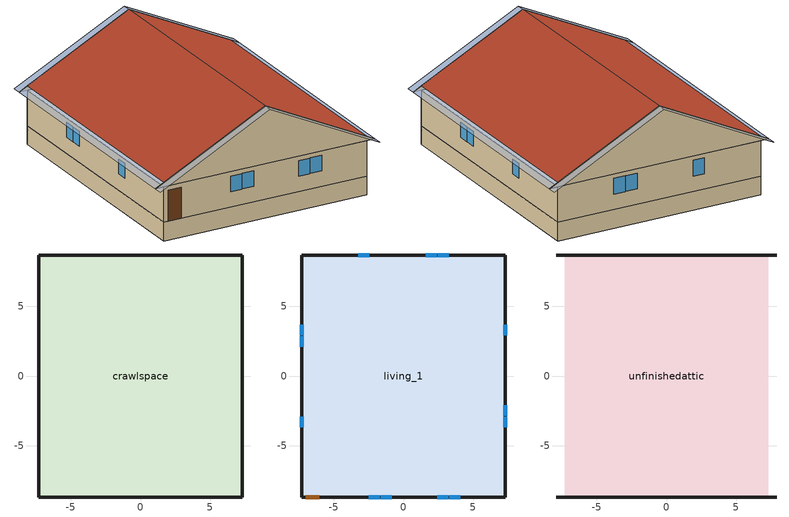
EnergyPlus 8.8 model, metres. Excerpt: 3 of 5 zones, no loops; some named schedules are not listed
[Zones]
crawlspace
 floor foundation (GrndUninsUnfinCSFloor): -7.32,8.69 7.32,8.69 7.32,-8.69 -7.32,-8.69 z-1.28
 wall outside (CSRimJoist): -7.32,8.69 -7.32,-8.69 7.32,-8.69 7.32,8.69 -7.32,8.69 z-0.27:0
 wall foundation (GrndInsUnfinCSWall): -7.32,8.69 -7.32,-8.69 7.32,-8.69 7.32,8.69 -7.32,8.69 z-1.28:0
living_1
 floor to crawlspace (UnfinCSInsFinFloor): -7.32,8.69 7.32,8.69 7.32,-8.69 -7.32,-8.69 z0
 wall outside (ExtInsFinWall): -7.32,8.69 -7.32,-8.69 7.32,-8.69 7.32,8.69 -7.32,8.69 z0:2.44
 window (left-Glass): -7.32,3.68 -7.32,2.92 / -7.32,2.85 -7.32,2.09 / -7.32,-2.92 -7.32,-3.68 z1.12:2.13
 window (front-Glass): -2.5,-8.69 -1.7,-8.69 / -1.64,-8.69 -0.84,-8.69 / 2.41,-8.69 3.21,-8.69 / 3.27,-8.69 4.07,-8.69 z1.06:2.13
 window (right-Glass): 7.32,-2.85 7.32,-2.09 / 7.32,-3.68 7.32,-2.92 / 7.32,2.92 7.32,3.68 z1.12:2.13
 window (back-Glass): 2.4,8.69 1.59,8.69 / 3.27,8.69 2.46,8.69 / -2.46,8.69 -3.27,8.69 z1.06:2.13
 door (livingDoors): -7.01,-8.69 -6.05,-8.69 z0:2.13
unfinishedattic
 floor to living_1 (FinInsUnfinUAFloor): -7.32,8.69 7.32,8.69 7.32,-8.69 -7.32,-8.69 z2.44
 wall outside (ExtUninsUnfinWall): -7.92,-8.69,2.44 7.92,-8.69,2.44 0,-8.69,6.4; 7.92,8.69,2.44 -7.92,8.69,2.44 0,8.69,6.4
 roof outside (UnfinInsExtRoof): 7.32,-8.69,2.74 7.32,8.69,2.74 0,8.69,6.4 0,-8.69,6.4; -7.32,8.69,2.74 -7.32,-8.69,2.74 0,-8.69,6.4 0,8.69,6.4
shading: 7.92,-8.69,2.44 7.92,8.69,2.44 7.32,8.69,2.74 7.32,-8.69,2.74; -7.92,8.69,2.44 -7.92,-8.69,2.44 -7.32,-8.69,2.74 -7.32,8.69,2.74; 7.92,-9.3,2.44 7.92,-8.69,2.44 0,-8.69,6.4 0,-9.3,6.4; -7.92,-8.69,2.44 -7.92,-9.3,2.44 0,-9.3,6.4 0,-8.69,6.4; -7.92,9.3,2.44 -7.92,8.69,2.44 0,8.69,6.4 0,9.3,6.4; 7.92,8.69,2.44 7.92,9.3,2.44 0,9.3,6.4 0,8.69,6.4
[Building]
Climate Zone 9 CA 2736 sqft: North Axis=0; Terrain=Country; Loads Convergence Tolerance Value=0.05; Temperature Convergence Tolerance Value=0.05; Solar Distribution=FullExterior; Maximum Number of Warmup Days=50
[Site:Location]
Climate Zone 9 CA: Latitude=34.15; Longitude=-118.15; Time Zone=-7; Elevation=263.3
[SizingPeriod:WeatherFileDays]
Plant DD: Begin Month=1; Begin Day of Month=1; End Month=1; End Day of Month=1; Day of Week for Start Day=Tuesday; Use Weather File Daylight Saving Period=Yes; Use Weather File Rain and Snow Indicators=No
[Site:GroundTemperature:BuildingSurface]
15.6717, 14.8453, 14.7791, 15.1713, 16.7457, 18.3128, 19.6713, 20.532, 20.6051, 19.9051, 18.5812, 17.0622
[Site:GroundTemperature:Deep]
17.5167, 17.5167, 17.5167, 17.5167, 17.5167, 17.5167, 17.5167, 17.5167, 17.5167, 17.5167, 17.5167, 17.5167
[Site:WaterMainsTemperature]
Calculation Method=Correlation; Annual Average Outdoor Air Temperature=17.5167; Maximum Difference In Monthly Average Outdoor Air Temperatures=10.8056
[Material] Roughness=Rough
Name | Thickness | Conductivity | Density | Specific Heat | Thermal Absorptance | Solar Absorptance | Visible Absorptance
CeilingMass | 0.0127 | 0.160291 | 801 | 837.4 | 0.9 | 0.3 | 0.1
CMU | 0.2032 | 0.512376 | 705.072 | 858.223
Concrete-8in | 0.2032 | 1.31141 | 2242.8 | 837.4 | 0.9
CrawlCeilingIns | 0.23495 | 3.39795 | 67.647 | 1211.12
CSJoistandCavity | 0.23495 | 0.0960551 | 108.739 | 1149.39
CWallIns | 0.056388 | 0.02885 | 32.04 | 1214.23
DoorMaterial | 0.04445 | 0.0612267 | 512.64 | 1214.23
ExteriorFinish | 0.009525 | 0.089435 | 177.822 | 1046.75 | 0.9 | 0.3 | 0.3
ExtWallMass; PartitionWallMass | 0.0127 | 0.160291 | 801 | 837.4 | 0.9 | 0.5 | 0.1
FloorMass | 0.015875 | 0.115458 | 544.68 | 1214.23 | 0.9 | 0.6
Furring | 0.0254 | 0.140262 | 71.9947 | 1211.34
Plywood-1_2in | 0.0127 | 0.115458 | 512.64 | 1214.23
Plywood-3_2in | 0.0381 | 0.115458 | 512.64 | 1214.23
Plywood-3_4in | 0.01905 | 0.115458 | 512.64 | 1214.23
RoofingMaterial | 0.0094488 | 0.162714 | 1121.4 | 1465.45 | 0.9 | 0.75 | 0.75
Soil-1in | 0.0254 | 1.731 | 1842.3 | 418.7
StudandAirWall | 0.0889 | 0.442568 | 82.9916 | 1211.79
UAAdditionalCeilingIns | 0.243713 | 0.0377791 | 16.02 | 1046.75
UARoofIns | 0.18415 | 8.08702 | 36.9579 | 1208.15
UATrussandIns | 0.0889 | 0.0400254 | 50.7834 | 1165.1
LivingFurnitureMaterial | 0.1524 | 0.115458 | 640.8 | 1214.23 | 0.9 | 0.6 | 0.1
[WindowMaterial:SimpleGlazingSystem] UFactor=1.58938; Solar Heat Gain Coefficient=0.391088
Front-Win; Back-Win; Left-Win; Right-Win
[WindowMaterial:Shade]
CoolingShade: Solar Transmittance=0.999; Solar Reflectance=0.00099; Visible Transmittance=0.999; Visible Reflectance=0.00099; Infrared Hemispherical Emissivity=1e-05; Infrared Transmittance=0.999; Thickness=0.0001; Conductivity=10000; Shade to Glass Distance=0.001; Top Opening Multiplier=0; Bottom Opening Multiplier=0; LeftSide Opening Multiplier=0; RightSide Opening Multiplier=0; Airflow Permeability=0
[Construction]
GrndInsUnfinCSWall: Concrete-8in
GrndUninsUnfinCSFloor: Soil-1in
UnfinCSInsFinFloor: CrawlCeilingIns, Plywood-3_4in, FloorMass
CSRimJoist: ExteriorFinish, Plywood-3_2in, CSJoistandCavity
ExtInsFinWall: ExteriorFinish, Plywood-1_2in, CMU, Furring, ExtWallMass
ExtUninsUnfinWall: ExteriorFinish, Plywood-1_2in, StudandAirWall
FinUninsFinWall: PartitionWallMass, StudandAirWall, PartitionWallMass
FinInsUnfinUAFloor: CeilingMass, UATrussandIns, UAAdditionalCeilingIns
UnfinInsExtRoof: RoofingMaterial, Plywood-3_4in, UARoofIns
Front-Glass: Front-Win
Back-Glass: Back-Win
Left-Glass: Left-Win
Right-Glass: Right-Win
LivingDoors: DoorMaterial
LivingFurniture: LivingFurnitureMaterial
[WindowProperty:ShadingControl]
WindowShadingControl: Shading Type=InteriorShade; Shading Control Type=OnIfScheduleAllows; Schedule=WindowShadingSchedule; Shading Control Is Scheduled=Yes; Glare Control Is Active=No; Shading Device Material=CoolingShade
[Zone]
Name | Type | Multiplier | Ceiling Height | Volume | Floor Area
living_1 | 1 | 1 | 2.4384 | 619.799 | 254.183
crawlspace | 1 | 1 | 1.28016 | 325.395 | 254.183
unfinishedattic |  |  | 3.9624 | 464.849 | 254.183
Dummy |  |  | 0 | 0 | 0
RA Duct Zone_1 |  |  | 0 | 2.90531 | 0
[InternalMass] Zone=living_1
Name | Construction | Surface Area
LivingPartition_1 | FinUninsFinWall | 254.183
LivingSpaceFurniture_1 | LivingFurniture | 101.673
[Foundation:Kiva]
Crawlspace Foundation 1: Interior Vertical Insulation Material=CWallIns; Interior Vertical Insulation Depth=1.28016; Wall Height Above Grade=0.2032; Wall Depth Below Slab=0.2032
[Foundation:Kiva:Settings]
Soil Conductivity=1.731; Soil Density=1842.3; Soil Specific Heat=418.7; Ground Solar Absorptivity=0.9; Ground Thermal Absorptivity=0.9; Ground Surface Roughness=0.03; FarField Width=40; DeepGround Boundary Condition=ZeroFlux; DeepGround Depth=40; Minimum Cell Dimension=0.02; Maximum Cell Growth Coefficient=1.5; Simulation Timestep=Hourly
[SurfaceProperty:ExposedFoundationPerimeter]
Floor1: Exposed Perimeter Calculation Method=TotalExposedPerimeter; Total Exposed Perimeter=64.008
[People]
Living People_1: Zone or ZoneList=living_1; Number of People Schedule=Occupancy_1; Number of People Calculation Method=People; Number of People=3.23; Fraction Radiant=0.32; Sensible Heat Fraction=0.573; Activity Level Schedule=OccupantActivity_1; Carbon Dioxide Generation Rate=0; Enable ASHRAE 55 Comfort Warnings=No; Mean Radiant Temperature Calculation Type=ZoneAveraged
[Lights]
Living HW & Plugin Lighting_1: Zone or ZoneList=living_1; Schedule=InteriorLighting_1; Design Level Calculation Method=LightingLevel; Lighting Level=300.669; Return Air Fraction=0; Fraction Radiant=0.6; Fraction Visible=0.2; Fraction Replaceable=0; EndUse Subcategory=InteriorLights_1
[ElectricEquipment] Design Level Calculation Method=EquipmentLevel
Name | Zone or ZoneList | Schedule | Design Level | Fraction Latent | Fraction Radiant | Fraction Lost | EndUse Subcategory
Clothes Washer_1 | living_1 | StatusCW | 260 | 0 | 0.48 | 0.2 | Appl_1
Clothes Dryer_1 | living_1 | StatusCD | 3000 | 0.05 | 0.09 | 0.8 | Appl_1
Dishwasher_1 | living_1 | StatusDW | 1500 | 0.15 | 0.36 | 0.25 | Appl_1
EVBES | crawlspace | AlwaysOn | 10000 | 0 | 0 | 1 | General
Refrigerator_1 | living_1 | Refrigerator_1 | 80.9862 | 0 | 0 | 0 | Appl_1
CeilingFans_1 | living_1 | CeilingFansMaster_1 | 0 | 0 | 0.558 | 0 | Misc_1
Misc Elec Load_1 | living_1 | Total_Mels_1 | 380.696 | 0.021 | 0.558 | 0.049 | Misc_1
Cooking Range_1 | living_1 | CookingRange_1 | 209.965 | 0.3 | 0.24 | 0.3 | Appl_1
House Exhaust Fan Load_1 | living_1 | AlwaysOn | 0 | 0 | 0 | 0 | VentFans_1
Range Hood Fan Load_1; Bath Exhaust Fan Load_1 | living_1 | AlwaysOn | 0 | 0 | 0 | 1 | VentFans_1
[GasEquipment]
Misc Gas Load_1: Zone or ZoneList=living_1; Schedule=Total_Mgls_1; Design Level Calculation Method=EquipmentLevel; Design Level=0; Fraction Latent=0; Fraction Radiant=0; Fraction Lost=0; Carbon Dioxide Generation Rate=0; EndUse Subcategory=Misc_1
[OtherEquipment] Fuel Type=None; Design Level Calculation Method=EquipmentLevel; Fraction Radiant=0; Fraction Lost=0
Name | Zone or ZoneList | Schedule | Design Level | Fraction Latent
SinkHeatGain_1 | living_1 | Sinks_1 | 484.807 | 0.312381
ShowerHeatGain_1 | living_1 | Showers_1 | 1977.25 | 0.487248
BathHeatGain_1 | living_1 | Baths_1 | 1747.81 | 0
DHWDistHeatGain_1 | living_1 | DHWDist_1 | 116.17 | 0
SupplySensibleLeakageToLiving_1; SupplyDuctConductionToLiving_1 | living_1 | AlwaysOn | 0 | 0
SupplyLatentLeakageToLiving_1 | living_1 | AlwaysOn | 0 | 1
SupplyDuctConductionToAHZone_1; ReturnDuctConductionToAHZone_1; SupplySensibleLeakageToAHZone_1 | crawlspace | AlwaysOn | 0 | 0
ReturnDuctConductionToPlenum_1; ReturnSensibleLeakageEquip_1 | RA Duct Zone_1 | AlwaysOn | 0 | 0
SupplyLatentLeakageToAHZone_1 | crawlspace | AlwaysOn | 0 | 1
ReturnLatentLeakageEquip_1 | RA Duct Zone_1 | AlwaysOn | 0 | 1
[ZoneInfiltration:DesignFlowRate]
CSInfiltration: Zone or ZoneList=crawlspace; Schedule=AlwaysOn; Design Flow Rate Calculation Method=AirChanges/Hour; Air Changes per Hour=0; Constant Term Coefficient=1; Temperature Term Coefficient=0; Velocity Term Coefficient=0; Velocity Squared Term Coefficient=0
[ZoneInfiltration:EffectiveLeakageArea]
UAtcInfiltration: Zone=unfinishedattic; Schedule=AlwaysOn; Effective Air Leakage Area=8464.28; Stack Coefficient=0.000275368; Wind Coefficient=0.000215896
[ZoneInfiltration:FlowCoefficient]
Living Infiltration_1: Zone=living_1; Schedule=AlwaysOn; Flow Coefficient=1; Stack Coefficient=1; Pressure Exponent=1; Wind Coefficient=1; Shelter Factor=1
[ZoneVentilation:DesignFlowRate]
Natural Ventilation_1: Zone or ZoneList=living_1; Schedule=NatVent_1; Design Flow Rate Calculation Method=Flow/Zone; Design Flow Rate=0.001; Ventilation Type=Natural; Fan Pressure Rise=0; Fan Total Efficiency=1; Constant Term Coefficient=1; Temperature Term Coefficient=0; Velocity Term Coefficient=0; Velocity Squared Term Coefficient=0
[ZoneMixing] Schedule=AlwaysOn; Design Flow Rate Calculation Method=Flow/Zone; Design Flow Rate=0
Name | Zone | Source Zone
AHZoneToLivingZoneMixing_1 | living_1 | crawlspace
LivingZoneToAHZoneMixing_1 | crawlspace | living_1
[Exterior:Lights]
Exterior Lighting_1: Schedule=ExteriorLighting_1; Design Level=65.6507; Control Option=ScheduleNameOnly; EndUse Subcategory=ExteriorLights_1
[EnergyManagementSystem:Sensor]
Name | OutputVariable or OutputMeter Index Key | OutputVariable or OutputMeter
BATT1_CHA_Sen | BES1 | Electric Storage Charge Power
BATT1_DIS_Sen | BES1 | Electric Storage Discharge Power
Sensor_HeatingSeasonSchedule | HeatingSeasonSchedule | Schedule Value
Sensor_CoolingSeasonSchedule | CoolingSeasonSchedule | Schedule Value
CeilingFan_sch_1 | CeilingFan_1 | Schedule Value
Hout_1 |  | Site Outdoor Air Enthalpy
Pbar_1 |  | Site Outdoor Air Barometric Pressure
Wout_1 |  | Site Outdoor Air Humidity Ratio
Vwind_1 |  | Site Wind Speed
WH_sch_1 | AlwaysOn | Schedule Value
Range_sch_1 | RangeHood_1 | Schedule Value
Bath_sch_1 | BathExhaust_1 | Schedule Value
Clothes_dryer_sch_1 | ClothesDryerExhaust_1 | Schedule Value
NVAvail_1 | NatVent_1 | Schedule Value
NVSP_1 | NatVentTemp_1 | Schedule Value
AHZone_T_Sensor_1 | crawlspace | Zone Air Temperature
AHZone_W_Sensor_1 | crawlspace | Zone Mean Air Humidity Ratio
PVPwr | PV System | Generator Produced DC Electric Power
S_LeakSens_1 | SupplySensibleLeakageToLiving_1 | Other Equipment Convective Heating Energy
S_LeakLat_1 | SupplyLatentLeakageToLiving_1 | Other Equipment Latent Gain Energy
S_CondSens_1 | SupplyDuctConductionToLiving_1 | Other Equipment Convective Heating Energy
R_LeakSens_1 | ReturnSensibleLeakageEquip_1 | Other Equipment Convective Heating Energy
R_LeakLat_1 | ReturnLatentLeakageEquip_1 | Other Equipment Latent Gain Energy
R_CondSens_1 | ReturnDuctConductionToPlenum_1 | Other Equipment Convective Heating Energy
Q_H_FuelOil_1 | EMS | Heating FuelOil_1
Q_H_Propane_1 | EMS | Heating Propane_1
pv_generation_bldg_1 |  | Photovoltaic:ElectricityProduced
pv_inverter_losses_1 |  | PowerConversion:ElectricityProduced
[EnergyManagementSystem:Actuator]
Name | Actuated Component Unique | Actuated Component Type | Actuated Component Control Type
EVLoad | EVBES | ElectricEquipment | Electric Power Level
Batt1_discharge | Electric Load Center | Electrical Storage | Power Draw Rate
Batt1_charge | Electric Load Center | Electrical Storage | Power Charge Rate
SupplyFanAvailabilityOverride_1 | SupplyFanAvailability_1 | Schedule:Constant | Schedule Value
CeilingFanScheduleOverride_1 | CeilingFansMaster_1 | Schedule:Constant | Schedule Value
WholeHouseFanPowerOverride_1 | House Exhaust Fan Load_1 | ElectricEquipment | Electric Power Level
RangeHoodFanPowerOverride_1 | Range Hood Fan Load_1 | ElectricEquipment | Electric Power Level
BathExhaustFanPowerOverride_1 | Bath Exhaust Fan Load_1 | ElectricEquipment | Electric Power Level
NatVentFlow_1 | Natural Ventilation_1 | Zone Ventilation | Air Exchange Flow Rate
InfilFlow_1 | Living Infiltration_1 | Zone Infiltration | Air Exchange Flow Rate
SupplyLeakSensibleActuator_1 | SupplySensibleLeakageToLiving_1 | OtherEquipment | Power Level
SupplyLeakLatentActuator_1 | SupplyLatentLeakageToLiving_1 | OtherEquipment | Power Level
SupplyDuctLoadToLivingActuator_1 | SupplyDuctConductionToLiving_1 | OtherEquipment | Power Level
ConductionToAHZoneActuator_1 | SupplyDuctConductionToAHZone_1 | OtherEquipment | Power Level
ReturnDuctLoadToPlenumActuator_1 | ReturnDuctConductionToPlenum_1 | OtherEquipment | Power Level
ReturnConductionToAHZoneActuator_1 | ReturnDuctConductionToAHZone_1 | OtherEquipment | Power Level
SensibleLeakageToAHZoneActuator_1 | SupplySensibleLeakageToAHZone_1 | OtherEquipment | Power Level
LatentLeakageToAHZoneActuator_1 | SupplyLatentLeakageToAHZone_1 | OtherEquipment | Power Level
ReturnSensibleLeakageActuator_1 | ReturnSensibleLeakageEquip_1 | OtherEquipment | Power Level
ReturnLatentLeakageActuator_1 | ReturnLatentLeakageEquip_1 | OtherEquipment | Power Level
AHZoneToLivingFlowRateActuator_1 | AHZoneToLivingZoneMixing_1 | ZoneMixing | Air Exchange Flow Rate
LivingToAHZoneFlowRateActuator_1 | LivingZoneToAHZoneMixing_1 | ZoneMixing | Air Exchange Flow Rate
InvEff | InverterCurve | Curve | Curve Result
[EnergyManagementSystem:ProgramCallingManager]
OB1: BeginTimestepBeforePredictor; EVcontrol; BatteryControl; BattLoadCal
FanAvailabilityProgramManager_1: AfterPredictorBeforeHVACManagers; SupplyFanScheduleProgram_1
CeilingFanProgramManager_1: BeginTimestepBeforePredictor; CeilingFanScheduleProgram_1
AirflowCalculator_1: BeginTimestepBeforePredictor; InfiltrationProgram_1; NaturalVentilationProgram_1
DuctLeakageCallingManager_1: EndOfSystemTimestepAfterHVACReporting; DuctLeakageProgram_1
PVInverterProgramManager: InsideHVACSystemIterationLoop; PVInverterProgram
DeliveredHeatingCoolingManager_1: EndOfSystemTimestepAfterHVACReporting; DeliveredHeatingCoolingProgram_1
HVACOutputReporting: EndOfSystemTimestepBeforeHVACReporting; HeatingFuelConversionProgram_1; HeatingElectricityProgram_1; WaterHeatingFuelConversionProgram_1; ZeroMeterProgram
ApportionPVtoUnitsManager_1: EndOfSystemTimestepAfterHVACReporting; ApportionPVtoUnits_1
[EnergyManagementSystem:Program]
EVcontrol: SET EVLoad=Pev
BattLoadCal: IF Pbes<0; SET BattPower_Erl= -BATT1_CHA_Sen; ELSEIF Pbes>0; SET BattPower_Erl= BATT1_DIS_Sen; ELSE; SET BattPower_Erl= 0; ENDIF
BatteryControl: IF Pbes<0; SET Batt1_charge= -Pbes; SET Batt1_discharge= 0; ELSEIF Pbes>0; SET Batt1_charge=0; SET Batt1_discharge= Pbes; ELSE; SET Batt1_charge= 0; SET Batt1_discharge= 0; ENDIF
SupplyFanScheduleProgram_1: Set SupplyFanAvailabilityOverride_1 = 1; If (Sensor_HeatingSeasonSchedule == 0) && (SensibleLoadPredicted_1 > 0); Set SupplyFanAvailabilityOverride_1 = 0; ElseIf (Sensor_CoolingSeasonSchedule == 0) && (SensibleLoadPredicted_1 < 0); Set SupplyFanAvailabilityOverride_1 = 0; ElseIf SensibleLoadPredicted_1 == 0; Set SupplyFanAvailabilityOverride_1 = 0; EndIf
CeilingFanScheduleProgram_1: If CeilingFan_sch_1 == 0; Set CeilingFanScheduleOverride_1 = 0; ElseIf Tin_1 <23.2777777778; Set CeilingFanScheduleOverride_1 = 0; Else; Set CeilingFanScheduleOverride_1 = 1; EndIf
InfiltrationProgram_1: Set p_m = 0.14; Set p_s = 0.14; Set s_m = 270; Set s_s = 270; Set z_m = 9.99744; Set z_s = 2.4384; Set f_t = (((s_m/z_m)^p_m)*((z_s/s_s)^p_s)); Set VwindL_1 = (f_t*Vwind_1); Set Qn = 0; Set Tdiff = Tin_1 - Tout_1; Set DeltaT = (@Abs Tdiff); Set QWHV_1 = WH_sch_1*0.0564354748752; Set Qrange_1 = Range_sch_1*0.047194744; Set Qdryer_1 = Clothes_dryer_sch_1*0.047194744; Set Qbath_1 = Bath_sch_1*0.070792116; Set QhpwhOut = 0; Set QhpwhIn = 0; Set QductsOut = DuctLeakExhaustFanEquivalent_1; Set QductsIn = DuctLeakSupplyFanEquivalent_1; Set Qout = Qrange_1+Qbath_1+Qdryer_1+QhpwhOut+QductsOut; Set Qin = QWHV_1+QhpwhIn+QductsIn; Set Qu = (@Abs (Qout - Qin)); Set Qb = (@Min Qout Qin); Set faneff_wh = 0.832848423529; Set WholeHouseFanPowerOverride_1= (QWHV_1*300)/faneff_wh; Set faneff_sp = 0.47194744; Set RangeHoodFanPowerOverride_1 = (Qrange_1*300)/faneff_sp; Set BathExhaustFanPowerOverride_1 = (Qbath_1*300)/faneff_sp; Set Q_acctd_for_elsewhere = QhpwhOut + QhpwhIn + QductsOut + QductsIn; Set InfilFlow_1 = (((Qu^2) + (Qn^2))^0.5) - Q_acctd_for_elsewhere; Set InfilFlow_1 = (@Max InfilFlow_1 0); Set InfilFlow_display_1 = (((Qu^2) + (Qn^2))^0.5) - Qu; Set InfMechVent_1 = Qb + InfilFlow_1
NaturalVentilationProgram_1: Set Tdiff = Tin_1 - Tout_1; Set DeltaT = (@Abs Tdiff); Set Phiout = (@RhFnTdbWPb Tout_1 Wout_1 Pbar_1); Set Hin = (@HFnTdbRhPb Tin_1 Phiin_1 Pbar_1); Set NVArea = 4230.80438655; Set Cs =0.0000896302038946; Set Cw = 0.000369799924521; Set MaxNV = 3.44332852224; Set MaxHR = 0.0115; Set MaxRH = 0.7; Set SGNV = (NVAvail_1*NVArea)*((((Cs*DeltaT)+(Cw*(Vwind_1^2)))^0.5)/1000); If (Wout_1 < MaxHR) && (Phiout < MaxRH) && (Tin_1 > NVSP_1); Set NVadj1 = (Tin_1 - NVSP_1)/(Tin_1 - Tout_1); Set NVadj2 = (@Min NVadj1 1); Set NVadj3 = (@Max NVadj2 0); Set NVadj = SGNV*NVadj3; Set NatVentFlow_1 = (@Min NVadj MaxNV); Else; Set NatVentFlow_1 = 0; EndIf
DuctLeakageProgram_1: Set AH_MFR_1 = AH_MFR_Sensor_1; Set Fan_RTF_1 = Fan_RTF_Sensor_1; Set AH_VFR_1 = AH_VFR_Sensor_1; Set AH_Tout_1 = AH_Tout_Sensor_1; Set AH_Wout_1 = AH_Wout_Sensor_1; Set RA_T_1 = RA_T_Sensor_1; Set RA_W_1 = RA_W_Sensor_1; Set AHZone_T_1 = AHZone_T_Sensor_1; Set AHZone_W_1 =  AHZone_W_Sensor_1; Run CalculateDuctLeakage_1; Set SupplyLeakSensibleActuator_1 = SupplyLeakSensibleLoad_1; Set SupplyLeakLatentActuator_1 = SupplyLeakLatentLoad_1; Set SupplyDuctLoadToLivingActuator_1 = SupplyDuctLoadToLiving_1; Set ConductionToAHZoneActuator_1 = ConductionToAHZone_1; Set SensibleLeakageToAHZoneActuator_1 = SensibleLeakageToAHZone_1; Set LatentLeakageToAHZoneActuator_1 = LatentLeakageToAHZone_1; Set ReturnSensibleLeakageActuator_1 = ReturnSensibleLeakage_1; Set ReturnLatentLeakageActuator_1 = ReturnLatentLeakage_1; Set ReturnDuctLoadToPlenumActuator_1 = ReturnDuctLoadToPlenum_1; Set ReturnConductionToAHZoneActuator_1 = ReturnConductionToAHZone_1; Set AHZoneToLivingFlowRateActuator_1 = AHZoneToLivingFlowRate_1; Set LivingToAHZoneFlowRateActuator_1 = LivingToAHZoneFlowRate_1
PVInverterProgram: Set PLR = PVPwr/5640.0; If PLR > 0; Set InvEff1 = PLR*0.96; Set InvEff2 = InvEff1 - 0.003; Set InvEff = InvEff2/PLR; Else; Set InvEff = 0; EndIf
DeliveredHeatingCoolingProgram_1: Set StepsPerHour = ZoneTimeStep / SystemTimeStep; Set HPWH_sens_clg_1 = 0; Set HPWH_lat_clg_1 = 0; Set d1 = D_MixSensLoss_1; Set d2 = D_MixSensGain_1; Set d3 = D_MixLatLoss_1; Set d4 = D_MixLatGain_1; Set d5 = S_LeakSens_1; Set d6 = S_LeakLat_1; Set d7 = S_CondSens_1; Set d8 = R_LeakSens_1; Set d9 = R_LeakLat_1; Set d10 = R_CondSens_1; Set EMSHeatingDuctLosses_1 = (@Max 0  ((d2 - d1) - d5 - d7 - d8 - d10)); Set EMSCoolingDuctLossesSens_1 = (@Max 0  ((d2 - d1) + d5 + d7 + d8 + d10)); Set EMSCoolingDuctLossesLatent_1 = (@Max 0  ((d4 - d3) + d6 + d9)); Set E_supp = 0; Set E_supp_fb = 0; Set DeliveredHeatingHP = 0; Set DeliveredHeating_fb = 0; Set SC_fb = 0; Set LC_fb = 0; Set x = DeliveredHeating_1 + DeliveredHeatingHP + DeliveredHeating_fb; Set EMSDeliveredHeatingInclDucts_1 = x * StepsPerHour; Set EMSDeliveredHeatingSupp_1 = (E_supp + E_supp_fb) * StepsPerHour; Set EMSDeliveredCoolingSensInclDucts_1 = (CoilSensibleCooling_1 + SC_fb) * StepsPerHour; If (x + E_supp + E_supp_fb) > 0; Set f_supp = (E_supp + E_supp_fb) / (x + E_supp + E_supp_fb); Else; Set f_supp = 0; EndIf; Set EMSDeliveredHeating_1 = EMSDeliveredHeatingInclDucts_1-(EMSHeatingDuctLosses_1*(1-f_supp)); Set EMSDeliveredHeatingSupp_1 = EMSDeliveredHeatingSupp_1-(EMSHeatingDuctLosses_1*f_supp); Set EMSDeliveredHeatingWithSupp_1 = EMSDeliveredHeating_1 + EMSDeliveredHeatingSupp_1; Set EMSDeliveredCoolingSens_1 = EMSDeliveredCoolingSensInclDucts_1 - EMSCoolingDuctLossesSens_1; Set DehumRemovedWater = 0; Set EMSDeliveredCoolingLatentHVAC_1 = (CoilLatentCooling_1 + LC_fb) - EMSCoolingDuctLossesLatent_1; Set EMSDeliveredCoolingLatentDehum_1 = DehumRemovedWater * 2454031.86336; Set EMSDeliveredCoolingLatentHVAC_1 = EMSDeliveredCoolingLatentHVAC_1 * StepsPerHour; Set EMSDeliveredCoolingLatentDehum_1 = EMSDeliveredCoolingLatentDehum_1 * StepsPerHour; Set HVACPumpE = 0; Set HVACFanE_fb = 0; If HVACFanE_1 > 0 || HVACFanE_fb > 0; If EMSDeliveredHeating_1 > 0; Set HVACFanPumpE_Heat_1 = ((HVACFanE_1 + HVACFanE_fb)*1); Set HVACFanPumpE_Cool_1 = 0; ElseIf EMSDeliveredCoolingSens_1 > 0; Set HVACFanPumpE_Heat_1 = 0; Set HVACFanPumpE_Cool_1 = ((HVACFanE_1 + HVACFanE_fb)*1); EndIf; Else; Set HVACFanPumpE_Heat_1 = 0; Set HVACFanPumpE_Cool_1 = 0; EndIf
ZeroMeterProgram: Set EMSZeroMeter = 0
HeatingFuelConversionProgram_1: Set Q_pilot = 0; Set Q_heat_HP = 0; Set Q_heat_fb = 0; Set Q_FuelOil_1 = 0; Set Q_Propane_1 = 0; Set Q_Gas_1 = 0
HeatingElectricityProgram_1: Set Q_pilot = 0; Set Q_heat_HP = 0; Set Q_heat_fb = 0; Set E_supp = 0; Set E_supp_fb = 0; Set E_mshp_fb = 0; Set E_defrost_fb = 0; Set E_Heat_1 = Q_heat_1 + Q_heat_HP; Set E_Heat_supp_1 = 0
WaterHeatingFuelConversionProgram_1: Set Q_WH = 0; Set Q_WH_FuelOil_1 = 0; Set Q_WH_Propane_1 = 0; Set Q_WH_Gas_1 = 0; Set Q_Unit_oil_1 = Q_WH_FuelOil_1 + Q_H_FuelOil_1; Set Q_Unit_propane_1 = Q_WH_Propane_1 + Q_H_Propane_1
ApportionPVtoUnits_1: Set pv_generation_unit_1 = (pv_generation_bldg_1 + pv_inverter_losses_1) * 1.0
[EnergyManagementSystem:Subroutine]
CalculateDuctLeakage_1: Set f_sup = 0.0760301486164; Set f_ret = 0.0374476851394; Set f_OA =0.000001; Set OAFlowRate = f_OA * AH_VFR_1; Set SupplyLeakFlowRate = f_sup * AH_VFR_1; Set ReturnLeakFlowRate = f_ret * AH_VFR_1; Set AHZoneToLivingFlowRate_1 = (@Abs (SupplyLeakFlowRate - ReturnLeakFlowRate - OAFlowRate)); Set LivingToAHZoneFlowRate_1 = 0; Set DuctLeakSupplyFanEquivalent_1 = 0; Set DuctLeakExhaustFanEquivalent_1 = OAFlowRate; If (AH_MFR_1 > 0); Set h_SA = (@HFnTdbW AH_Tout_1 AH_Wout_1); Set h_AHZone = (@HFnTdbW AHZone_T_1 AHZone_W_1); Set h_RA = (@HFnTdbW RA_T_1 RA_W_1); Set h_fg = (@HfgAirFnWTdb AH_Wout_1 AH_Tout_1); Set SALeakageQtot = f_sup * AH_MFR_1 * (h_RA - h_SA); Set SupplyLeakLatentLoad_1 = f_sup * AH_MFR_1 * h_fg * (RA_W_1 - AH_Wout_1); Set SupplyLeakSensibleLoad_1 = SALeakageQtot - SupplyLeakLatentLoad_1; Set expTerm = (Fan_RTF_1 / (AH_MFR_1 * 1006.0)) * 69.396423992; Set expTerm = 0 - expTerm; If expTerm < -1000; Set Tsupply = AHZone_T_1; Else; Set Tsupply = AHZone_T_1 + ((AH_Tout_1 - AHZone_T_1) * (@Exp expTerm)); EndIf; Set SupplyDuctLoadToLiving_1 = AH_MFR_1 * 1006.0 * (Tsupply - AH_Tout_1); Set ConductionToAHZone_1 = 0 - SupplyDuctLoadToLiving_1; Set expTerm = (Fan_RTF_1 / (AH_MFR_1 * 1006.0)) * 23.0159793321; Set expTerm = 0 - expTerm; If expTerm < -1000; Set Treturn = AHZone_T_1; Else; Set Treturn = AHZone_T_1 + ((RA_T_1 - AHZone_T_1) * (@Exp expTerm)); EndIf; Set ReturnDuctLoadToPlenum_1 = AH_MFR_1 * 1006.0 * (Treturn - RA_T_1); Set ReturnConductionToAHZone_1 = 0 - ReturnDuctLoadToPlenum_1; Set ReturnLatentLeakage_1 = 0; Set ReturnSensibleLeakage_1 = f_ret * AH_MFR_1 * 1006.0 * (AHZone_T_1 - RA_T_1); Set QtotLeakageToAHZone = f_sup * AH_MFR_1 * (h_SA - h_AHZone); Set LatentLeakageToAHZone_1 = f_sup * AH_MFR_1 * h_fg * (AH_Wout_1 - AHZone_W_1); Set SensibleLeakageToAHZone_1 = QtotLeakageToAHZone - LatentLeakageToAHZone_1; Else; Set SupplyLeakLatentLoad_1 = 0; Set SupplyLeakSensibleLoad_1 = 0; Set SupplyDuctLoadToLiving_1 = 0; Set ConductionToAHZone_1 = 0; Set ReturnDuctLoadToPlenum_1 = 0; Set ReturnConductionToAHZone_1 = 0; Set ReturnLatentLeakage_1 = 0; Set ReturnSensibleLeakage_1 = 0; Set LatentLeakageToAHZone_1 = 0; Set SensibleLeakageToAHZone_1 = 0; EndIf
[EnergyManagementSystem:GlobalVariable]
BattPower_Erl
AH_MFR_1
Fan_RTF_1
AH_VFR_1
AH_Tout_1
AH_Wout_1
RA_T_1
RA_W_1
AHZone_T_1
AHZone_W_1
SupplyLeakSensibleLoad_1
SupplyLeakLatentLoad_1
SupplyDuctLoadToLiving_1
ConductionToAHZone_1
ReturnConductionToAHZone_1
ReturnDuctLoadToPlenum_1
SensibleLeakageToAHZone_1
LatentLeakageToAHZone_1
AHZoneToLivingFlowRate_1
LivingToAHZoneFlowRate_1
ReturnSensibleLeakage_1
ReturnLatentLeakage_1
[ElectricLoadCenter:Storage:Simple]
BES1: Availability Schedule=AlwaysOn; Zone=crawlspace; Radiative Fraction for Zone Heat Gains=0; Nominal Energetic Efficiency for Charging=1; Nominal Discharging Energetic Efficiency=1; Maximum Storage Capacity=36000000; Maximum Power for Discharging=5000; Maximum Power for Charging=5000; Initial State of Charge=18000000
[ElectricLoadCenter:Storage:Converter]
AC2DC: Availability Schedule=AlwaysOn; Power Conversion Efficiency Method=SimpleFixed; Simple Fixed Efficiency=1; Design Maximum Continuous Input Power=20000; Ancillary Power Consumed In Standby=1; Zone=crawlspace; Radiative Fraction=0
[Schedule:Day:Hourly]
CookingRangeWkDay01_1; CookingRangeWkDay02_1; CookingRangeWkDay12_1; CookingRangeWkEnd01_1; CookingRangeWkEnd02_1; CookingRangeWkEnd12_1: 0.0466667, 0.0466667, 0.0266667, 0.0266667, 0.0466667, 0.0733333, 0.166667, 0.28, 0.306667, 0.32, 0.28, 0.333333, 0.38, 0.306667, 0.38, 0.293333, 0.613333, 1, 0.78, 0.4, 0.233333, 0.166667, 0.106667, 0.0733333
CookingRangeWkDay03_1; CookingRangeWkDay05_1; CookingRangeWkEnd03_1; CookingRangeWkEnd05_1: 0.0421574, 0.0421574, 0.0240899, 0.0240899, 0.0421574, 0.0662473, 0.150562, 0.252944, 0.277034, 0.289079, 0.252944, 0.301124, 0.343282, 0.277034, 0.343282, 0.264989, 0.554069, 0.903373, 0.704631, 0.361349, 0.210787, 0.150562, 0.0963598, 0.0662473
CookingRangeWkDay04_1; CookingRangeWkEnd04_1: 0.0419872, 0.0419872, 0.0239927, 0.0239927, 0.0419872, 0.0659799, 0.149954, 0.251923, 0.275916, 0.287912, 0.251923, 0.299909, 0.341896, 0.275916, 0.341896, 0.26392, 0.551832, 0.899727, 0.701787, 0.359891, 0.209936, 0.149954, 0.0959708, 0.0659799
CookingRangeWkDay06_1; CookingRangeWkDay09_1; CookingRangeWkEnd06_1; CookingRangeWkEnd09_1: 0.0378608, 0.0378608, 0.0216348, 0.0216348, 0.0378608, 0.0594956, 0.135217, 0.227165, 0.2488, 0.259617, 0.227165, 0.270435, 0.308295, 0.2488, 0.308295, 0.237982, 0.4976, 0.811304, 0.632817, 0.324521, 0.189304, 0.135217, 0.086539, 0.0594956
CookingRangeWkDay07_1; CookingRangeWkDay08_1; CookingRangeWkEnd07_1; CookingRangeWkEnd08_1: 0.0381161, 0.0381161, 0.0217806, 0.0217806, 0.0381161, 0.0598967, 0.136129, 0.228696, 0.250477, 0.261367, 0.228696, 0.272258, 0.310374, 0.250477, 0.310374, 0.239587, 0.500954, 0.816773, 0.637083, 0.326709, 0.19058, 0.136129, 0.0871225, 0.0598967
CookingRangeWkDay10_1; CookingRangeWkDay11_1; CookingRangeWkEnd10_1; CookingRangeWkEnd11_1: 0.0461562, 0.0461562, 0.026375, 0.026375, 0.0461562, 0.0725311, 0.164844, 0.276937, 0.303312, 0.3165, 0.276937, 0.329687, 0.375843, 0.303312, 0.375843, 0.290125, 0.606624, 0.989061, 0.771468, 0.395624, 0.230781, 0.164844, 0.1055, 0.0725311
DHWDistDay_1: 0.078424, 0.0392749, 0.00981873, 0.00981873, 0.0392749, 0.274547, 0.941213, 1, 0.960725, 0.843152, 0.764728, 0.60788, 0.529456, 0.470544, 0.470544, 0.411757, 0.548968, 0.725453, 0.86279, 0.823515, 0.745091, 0.60788, 0.529456, 0.294058
ExteriorLighting01Alldays_1; InteriorLighting01Alldays_1: 0.123482, 0.0740894, 0.0493929, 0.0493929, 0.0549138, 0.150677, 0.353748, 0.447659, 0.475736, 0.489023, 0.475727, 0.457306, 0.444009, 0.440097, 0.445366, 0.479887, 0.578604, 0.765462, 0.958227, 1, 0.850719, 0.644361, 0.554365, 0.248684
ExteriorLighting02Alldays_1; InteriorLighting02Alldays_1: 0.123482, 0.0740894, 0.0493929, 0.0493929, 0.0546314, 0.149269, 0.350442, 0.443475, 0.469006, 0.479887, 0.466715, 0.448466, 0.435294, 0.431418, 0.434232, 0.454833, 0.520196, 0.664343, 0.857581, 0.97602, 0.917697, 0.734755, 0.64643, 0.248684
ExteriorLighting03Alldays_1; InteriorLighting03Alldays_1: 0.123482, 0.0740894, 0.0493929, 0.0493929, 0.0538597, 0.145421, 0.341408, 0.432043, 0.450841, 0.455364, 0.442532, 0.424753, 0.411921, 0.408145, 0.409813, 0.423185, 0.467984, 0.576735, 0.748458, 0.901465, 0.921991, 0.792749, 0.491963, 0.248684
ExteriorLighting04Alldays_1; InteriorLighting04Alldays_1: 0.123482, 0.0740894, 0.0493929, 0.0493929, 0.0528056, 0.140165, 0.329068, 0.416427, 0.426545, 0.422906, 0.410537, 0.393401, 0.381032, 0.377392, 0.377249, 0.37913, 0.388213, 0.420988, 0.504569, 0.650201, 0.809021, 0.88147, 0.586606, 0.248684
ExteriorLighting05Alldays_1; InteriorLighting05Alldays_1: 0.123482, 0.0740894, 0.0493929, 0.0493929, 0.0517515, 0.134909, 0.316728, 0.400811, 0.40285, 0.391647, 0.379742, 0.363248, 0.351343, 0.34784, 0.347672, 0.349132, 0.355927, 0.380356, 0.444493, 0.564397, 0.714986, 0.819295, 0.576969, 0.248684
ExteriorLighting06Alldays_1; InteriorLighting06Alldays_1: 0.123482, 0.0740894, 0.0493929, 0.0493929, 0.0509799, 0.131061, 0.307694, 0.389379, 0.385884, 0.369524, 0.357959, 0.341936, 0.330371, 0.326967, 0.326816, 0.328204, 0.334181, 0.35476, 0.408003, 0.509446, 0.645645, 0.759046, 0.559308, 0.248684
ExteriorLighting07Alldays_1; InteriorLighting07Alldays_1: 0.123482, 0.0740894, 0.0493929, 0.0493929, 0.0506974, 0.129652, 0.304388, 0.385195, 0.379754, 0.361588, 0.350147, 0.334296, 0.322855, 0.319488, 0.319337, 0.320703, 0.326602, 0.346963, 0.399796, 0.500768, 0.636845, 0.750824, 0.555594, 0.248684
ExteriorLighting08Alldays_1; InteriorLighting08Alldays_1: 0.123482, 0.0740894, 0.0493929, 0.0493929, 0.0509799, 0.131061, 0.307694, 0.389379, 0.385884, 0.369524, 0.357959, 0.341936, 0.330371, 0.326967, 0.326834, 0.328474, 0.335943, 0.362255, 0.429855, 0.553228, 0.703522, 0.801645, 0.564824, 0.248684
ExteriorLighting09Alldays_1; InteriorLighting09Alldays_1: 0.123482, 0.0740894, 0.0493929, 0.0493929, 0.0517515, 0.134909, 0.316728, 0.400811, 0.40285, 0.391647, 0.379742, 0.363248, 0.351343, 0.34784, 0.347926, 0.351317, 0.365874, 0.412695, 0.518211, 0.677484, 0.818458, 0.843831, 0.550634, 0.248684
ExteriorLighting10Alldays_1; InteriorLighting10Alldays_1: 0.123482, 0.0740894, 0.0493929, 0.0493929, 0.0528056, 0.140165, 0.329068, 0.416427, 0.426545, 0.422906, 0.410537, 0.393401, 0.381032, 0.377392, 0.378118, 0.386058, 0.416464, 0.500763, 0.655978, 0.828968, 0.903306, 0.817531, 0.507597, 0.248684
ExteriorLighting11Alldays_1; InteriorLighting11Alldays_1: 0.123482, 0.0740894, 0.0493929, 0.0493929, 0.0538597, 0.145421, 0.341408, 0.432043, 0.450841, 0.455364, 0.442532, 0.424753, 0.411921, 0.408145, 0.418597, 0.472258, 0.593826, 0.782791, 0.936007, 0.927792, 0.765562, 0.579796, 0.50351, 0.248684
ExteriorLighting12Alldays_1; InteriorLighting12Alldays_1: 0.123482, 0.0740894, 0.0493929, 0.0493929, 0.0546314, 0.149269, 0.350442, 0.443475, 0.469006, 0.479887, 0.466715, 0.448466, 0.435294, 0.431418, 0.441404, 0.496476, 0.627967, 0.83315, 0.988352, 0.95541, 0.765967, 0.57623, 0.502518, 0.248684
NatVentOff-Day_1; OccupancyVacationDay_1; WindowShadingSchedule01d; WindowShadingSchedule02d; WindowShadingSchedule03d; WindowShadingSchedule04d; WindowShadingSchedule11d; WindowShadingSchedule12d: 0, 0, 0, 0, 0, 0, 0, 0, 0, 0, 0, 0, 0, 0, 0, 0, 0, 0, 0, 0, 0, 0, 0, 0
NatVentOn-Day_1; WindowShadingSchedule05d; WindowShadingSchedule06d; WindowShadingSchedule07d; WindowShadingSchedule08d; WindowShadingSchedule09d; WindowShadingSchedule10d: 1, 1, 1, 1, 1, 1, 1, 1, 1, 1, 1, 1, 1, 1, 1, 1, 1, 1, 1, 1, 1, 1, 1, 1
OccupancyDay_1: 1, 1, 1, 1, 1, 1, 1, 0.8831, 0.40861, 0.24189, 0.24189, 0.24189, 0.24189, 0.24189, 0.24189, 0.24189, 0.29498, 0.5531, 0.89693, 0.89693, 0.89693, 1, 1, 1
RefrigeratorWkDay01_1; RefrigeratorWkDay12_1; RefrigeratorWkEnd01_1; RefrigeratorWkEnd12_1: 0.610949, 0.595675, 0.580401, 0.565128, 0.549854, 0.549854, 0.580401, 0.610949, 0.626223, 0.626223, 0.610949, 0.610949, 0.641496, 0.641496, 0.641496, 0.626223, 0.672044, 0.733139, 0.763686, 0.733139, 0.717865, 0.702591, 0.672044, 0.626223
RefrigeratorWkDay02_1; RefrigeratorWkEnd02_1: 0.609489, 0.594252, 0.579015, 0.563777, 0.54854, 0.54854, 0.579015, 0.609489, 0.624726, 0.624726, 0.609489, 0.609489, 0.639964, 0.639964, 0.639964, 0.624726, 0.670438, 0.731387, 0.761861, 0.731387, 0.71615, 0.700912, 0.670438, 0.624726
RefrigeratorWkDay03_1; RefrigeratorWkDay04_1; RefrigeratorWkDay05_1; RefrigeratorWkEnd03_1; RefrigeratorWkEnd04_1; RefrigeratorWkEnd05_1: 0.791241, 0.77146, 0.751679, 0.731898, 0.712117, 0.712117, 0.751679, 0.791241, 0.811022, 0.811022, 0.791241, 0.791241, 0.830803, 0.830803, 0.830803, 0.811022, 0.870365, 0.949489, 0.989051, 0.949489, 0.929708, 0.909927, 0.870365, 0.811022
RefrigeratorWkDay06_1; RefrigeratorWkDay07_1; RefrigeratorWkDay08_1; RefrigeratorWkDay09_1; RefrigeratorWkEnd06_1; RefrigeratorWkEnd07_1; RefrigeratorWkEnd08_1; RefrigeratorWkEnd09_1: 0.8, 0.78, 0.76, 0.74, 0.72, 0.72, 0.76, 0.8, 0.82, 0.82, 0.8, 0.8, 0.84, 0.84, 0.84, 0.82, 0.88, 0.96, 1, 0.96, 0.94, 0.92, 0.88, 0.82
RefrigeratorWkDay10_1; RefrigeratorWkEnd10_1: 0.679562, 0.662573, 0.645584, 0.628595, 0.611606, 0.611606, 0.645584, 0.679562, 0.696551, 0.696551, 0.679562, 0.679562, 0.71354, 0.71354, 0.71354, 0.696551, 0.747518, 0.815474, 0.849453, 0.815474, 0.798485, 0.781496, 0.747518, 0.696551
RefrigeratorWkDay11_1; RefrigeratorWkEnd11_1: 0.675182, 0.658303, 0.641423, 0.624544, 0.607664, 0.607664, 0.641423, 0.675182, 0.692062, 0.692062, 0.675182, 0.675182, 0.708942, 0.708942, 0.708942, 0.692062, 0.742701, 0.810219, 0.843978, 0.810219, 0.793339, 0.77646, 0.742701, 0.692062
[Schedule:Week:Compact]
CookingRangeWk01_1: For: Weekdays, CookingRangeWkDay01_1, For: CustomDay1, CookingRangeWkDay01_1, For: CustomDay2, CookingRangeWkDay01_1, For: AllOtherDays, CookingRangeWkEnd01_1
CookingRangeWk02_1: For: Weekdays, CookingRangeWkDay02_1, For: CustomDay1, CookingRangeWkDay02_1, For: CustomDay2, CookingRangeWkDay02_1, For: AllOtherDays, CookingRangeWkEnd02_1
CookingRangeWk03_1: For: Weekdays, CookingRangeWkDay03_1, For: CustomDay1, CookingRangeWkDay03_1, For: CustomDay2, CookingRangeWkDay03_1, For: AllOtherDays, CookingRangeWkEnd03_1
CookingRangeWk04_1: For: Weekdays, CookingRangeWkDay04_1, For: CustomDay1, CookingRangeWkDay04_1, For: CustomDay2, CookingRangeWkDay04_1, For: AllOtherDays, CookingRangeWkEnd04_1
CookingRangeWk05_1: For: Weekdays, CookingRangeWkDay05_1, For: CustomDay1, CookingRangeWkDay05_1, For: CustomDay2, CookingRangeWkDay05_1, For: AllOtherDays, CookingRangeWkEnd05_1
CookingRangeWk06_1: For: Weekdays, CookingRangeWkDay06_1, For: CustomDay1, CookingRangeWkDay06_1, For: CustomDay2, CookingRangeWkDay06_1, For: AllOtherDays, CookingRangeWkEnd06_1
CookingRangeWk07_1: For: Weekdays, CookingRangeWkDay07_1, For: CustomDay1, CookingRangeWkDay07_1, For: CustomDay2, CookingRangeWkDay07_1, For: AllOtherDays, CookingRangeWkEnd07_1
CookingRangeWk08_1: For: Weekdays, CookingRangeWkDay08_1, For: CustomDay1, CookingRangeWkDay08_1, For: CustomDay2, CookingRangeWkDay08_1, For: AllOtherDays, CookingRangeWkEnd08_1
CookingRangeWk09_1: For: Weekdays, CookingRangeWkDay09_1, For: CustomDay1, CookingRangeWkDay09_1, For: CustomDay2, CookingRangeWkDay09_1, For: AllOtherDays, CookingRangeWkEnd09_1
CookingRangeWk10_1: For: Weekdays, CookingRangeWkDay10_1, For: CustomDay1, CookingRangeWkDay10_1, For: CustomDay2, CookingRangeWkDay10_1, For: AllOtherDays, CookingRangeWkEnd10_1
CookingRangeWk11_1: For: Weekdays, CookingRangeWkDay11_1, For: CustomDay1, CookingRangeWkDay11_1, For: CustomDay2, CookingRangeWkDay11_1, For: AllOtherDays, CookingRangeWkEnd11_1
CookingRangeWk12_1: For: Weekdays, CookingRangeWkDay12_1, For: CustomDay1, CookingRangeWkDay12_1, For: CustomDay2, CookingRangeWkDay12_1, For: AllOtherDays, CookingRangeWkEnd12_1
DHWDistWk_1: For: Weekdays, DHWDistDay_1, For: CustomDay1, DHWDistDay_1, For: CustomDay2, DHWDistDay_1, For: AllOtherDays, DHWDistDay_1
ExteriorLighting01Week_1: For: Weekdays, ExteriorLighting01Alldays_1, For: CustomDay1, ExteriorLighting01Alldays_1, For: CustomDay2, ExteriorLighting01Alldays_1, For: AllOtherDays, ExteriorLighting01Alldays_1
ExteriorLighting02Week_1: For: Weekdays, ExteriorLighting02Alldays_1, For: CustomDay1, ExteriorLighting02Alldays_1, For: CustomDay2, ExteriorLighting02Alldays_1, For: AllOtherDays, ExteriorLighting02Alldays_1
ExteriorLighting03Week_1: For: Weekdays, ExteriorLighting03Alldays_1, For: CustomDay1, ExteriorLighting03Alldays_1, For: CustomDay2, ExteriorLighting03Alldays_1, For: AllOtherDays, ExteriorLighting03Alldays_1
ExteriorLighting04Week_1: For: Weekdays, ExteriorLighting04Alldays_1, For: CustomDay1, ExteriorLighting04Alldays_1, For: CustomDay2, ExteriorLighting04Alldays_1, For: AllOtherDays, ExteriorLighting04Alldays_1
ExteriorLighting05Week_1: For: Weekdays, ExteriorLighting05Alldays_1, For: CustomDay1, ExteriorLighting05Alldays_1, For: CustomDay2, ExteriorLighting05Alldays_1, For: AllOtherDays, ExteriorLighting05Alldays_1
ExteriorLighting06Week_1: For: Weekdays, ExteriorLighting06Alldays_1, For: CustomDay1, ExteriorLighting06Alldays_1, For: CustomDay2, ExteriorLighting06Alldays_1, For: AllOtherDays, ExteriorLighting06Alldays_1
ExteriorLighting07Week_1: For: Weekdays, ExteriorLighting07Alldays_1, For: CustomDay1, ExteriorLighting07Alldays_1, For: CustomDay2, ExteriorLighting07Alldays_1, For: AllOtherDays, ExteriorLighting07Alldays_1
ExteriorLighting08Week_1: For: Weekdays, ExteriorLighting08Alldays_1, For: CustomDay1, ExteriorLighting08Alldays_1, For: CustomDay2, ExteriorLighting08Alldays_1, For: AllOtherDays, ExteriorLighting08Alldays_1
ExteriorLighting09Week_1: For: Weekdays, ExteriorLighting09Alldays_1, For: CustomDay1, ExteriorLighting09Alldays_1, For: CustomDay2, ExteriorLighting09Alldays_1, For: AllOtherDays, ExteriorLighting09Alldays_1
ExteriorLighting10Week_1: For: Weekdays, ExteriorLighting10Alldays_1, For: CustomDay1, ExteriorLighting10Alldays_1, For: CustomDay2, ExteriorLighting10Alldays_1, For: AllOtherDays, ExteriorLighting10Alldays_1
ExteriorLighting11Week_1: For: Weekdays, ExteriorLighting11Alldays_1, For: CustomDay1, ExteriorLighting11Alldays_1, For: CustomDay2, ExteriorLighting11Alldays_1, For: AllOtherDays, ExteriorLighting11Alldays_1
ExteriorLighting12Week_1: For: Weekdays, ExteriorLighting12Alldays_1, For: CustomDay1, ExteriorLighting12Alldays_1, For: CustomDay2, ExteriorLighting12Alldays_1, For: AllOtherDays, ExteriorLighting12Alldays_1
InteriorLighting01Week_1: For: Weekdays, InteriorLighting01Alldays_1, For: CustomDay1, InteriorLighting01Alldays_1, For: CustomDay2, InteriorLighting01Alldays_1, For: AllOtherDays, InteriorLighting01Alldays_1
InteriorLighting02Week_1: For: Weekdays, InteriorLighting02Alldays_1, For: CustomDay1, InteriorLighting02Alldays_1, For: CustomDay2, InteriorLighting02Alldays_1, For: AllOtherDays, InteriorLighting02Alldays_1
InteriorLighting03Week_1: For: Weekdays, InteriorLighting03Alldays_1, For: CustomDay1, InteriorLighting03Alldays_1, For: CustomDay2, InteriorLighting03Alldays_1, For: AllOtherDays, InteriorLighting03Alldays_1
InteriorLighting04Week_1: For: Weekdays, InteriorLighting04Alldays_1, For: CustomDay1, InteriorLighting04Alldays_1, For: CustomDay2, InteriorLighting04Alldays_1, For: AllOtherDays, InteriorLighting04Alldays_1
InteriorLighting05Week_1: For: Weekdays, InteriorLighting05Alldays_1, For: CustomDay1, InteriorLighting05Alldays_1, For: CustomDay2, InteriorLighting05Alldays_1, For: AllOtherDays, InteriorLighting05Alldays_1
InteriorLighting06Week_1: For: Weekdays, InteriorLighting06Alldays_1, For: CustomDay1, InteriorLighting06Alldays_1, For: CustomDay2, InteriorLighting06Alldays_1, For: AllOtherDays, InteriorLighting06Alldays_1
InteriorLighting07Week_1: For: Weekdays, InteriorLighting07Alldays_1, For: CustomDay1, InteriorLighting07Alldays_1, For: CustomDay2, InteriorLighting07Alldays_1, For: AllOtherDays, InteriorLighting07Alldays_1
InteriorLighting08Week_1: For: Weekdays, InteriorLighting08Alldays_1, For: CustomDay1, InteriorLighting08Alldays_1, For: CustomDay2, InteriorLighting08Alldays_1, For: AllOtherDays, InteriorLighting08Alldays_1
InteriorLighting09Week_1: For: Weekdays, InteriorLighting09Alldays_1, For: CustomDay1, InteriorLighting09Alldays_1, For: CustomDay2, InteriorLighting09Alldays_1, For: AllOtherDays, InteriorLighting09Alldays_1
InteriorLighting10Week_1: For: Weekdays, InteriorLighting10Alldays_1, For: CustomDay1, InteriorLighting10Alldays_1, For: CustomDay2, InteriorLighting10Alldays_1, For: AllOtherDays, InteriorLighting10Alldays_1
InteriorLighting11Week_1: For: Weekdays, InteriorLighting11Alldays_1, For: CustomDay1, InteriorLighting11Alldays_1, For: CustomDay2, InteriorLighting11Alldays_1, For: AllOtherDays, InteriorLighting11Alldays_1
InteriorLighting12Week_1: For: Weekdays, InteriorLighting12Alldays_1, For: CustomDay1, InteriorLighting12Alldays_1, For: CustomDay2, InteriorLighting12Alldays_1, For: AllOtherDays, InteriorLighting12Alldays_1
NatVent-Week_1: For: Weekdays, NatVentOn-Day_1, For: AllOtherDays, NatVentOn-Day_1
NatVentOffSeason-Week_1: For: Weekdays, NatVentOff-Day_1, For: CustomDay1, NatVentOff-Day_1, For: CustomDay2, NatVentOff-Day_1, For: AllOtherDays, NatVentOff-Day_1
OccupancyWeek_1: For: Weekdays, OccupancyDay_1, For: CustomDay1, OccupancyVacationDay_1, For: CustomDay2, OccupancyVacationDay_1, For: AllOtherDays, OccupancyDay_1
RefrigeratorWk01_1: For: Weekdays, RefrigeratorWkDay01_1, For: CustomDay1, RefrigeratorWkDay01_1, For: CustomDay2, RefrigeratorWkDay01_1, For: AllOtherDays, RefrigeratorWkEnd01_1
RefrigeratorWk02_1: For: Weekdays, RefrigeratorWkDay02_1, For: CustomDay1, RefrigeratorWkDay02_1, For: CustomDay2, RefrigeratorWkDay02_1, For: AllOtherDays, RefrigeratorWkEnd02_1
RefrigeratorWk03_1: For: Weekdays, RefrigeratorWkDay03_1, For: CustomDay1, RefrigeratorWkDay03_1, For: CustomDay2, RefrigeratorWkDay03_1, For: AllOtherDays, RefrigeratorWkEnd03_1
RefrigeratorWk04_1: For: Weekdays, RefrigeratorWkDay04_1, For: CustomDay1, RefrigeratorWkDay04_1, For: CustomDay2, RefrigeratorWkDay04_1, For: AllOtherDays, RefrigeratorWkEnd04_1
RefrigeratorWk05_1: For: Weekdays, RefrigeratorWkDay05_1, For: CustomDay1, RefrigeratorWkDay05_1, For: CustomDay2, RefrigeratorWkDay05_1, For: AllOtherDays, RefrigeratorWkEnd05_1
RefrigeratorWk06_1: For: Weekdays, RefrigeratorWkDay06_1, For: CustomDay1, RefrigeratorWkDay06_1, For: CustomDay2, RefrigeratorWkDay06_1, For: AllOtherDays, RefrigeratorWkEnd06_1
RefrigeratorWk07_1: For: Weekdays, RefrigeratorWkDay07_1, For: CustomDay1, RefrigeratorWkDay07_1, For: CustomDay2, RefrigeratorWkDay07_1, For: AllOtherDays, RefrigeratorWkEnd07_1
RefrigeratorWk08_1: For: Weekdays, RefrigeratorWkDay08_1, For: CustomDay1, RefrigeratorWkDay08_1, For: CustomDay2, RefrigeratorWkDay08_1, For: AllOtherDays, RefrigeratorWkEnd08_1
RefrigeratorWk09_1: For: Weekdays, RefrigeratorWkDay09_1, For: CustomDay1, RefrigeratorWkDay09_1, For: CustomDay2, RefrigeratorWkDay09_1, For: AllOtherDays, RefrigeratorWkEnd09_1
RefrigeratorWk10_1: For: Weekdays, RefrigeratorWkDay10_1, For: CustomDay1, RefrigeratorWkDay10_1, For: CustomDay2, RefrigeratorWkDay10_1, For: AllOtherDays, RefrigeratorWkEnd10_1
RefrigeratorWk11_1: For: Weekdays, RefrigeratorWkDay11_1, For: CustomDay1, RefrigeratorWkDay11_1, For: CustomDay2, RefrigeratorWkDay11_1, For: AllOtherDays, RefrigeratorWkEnd11_1
RefrigeratorWk12_1: For: Weekdays, RefrigeratorWkDay12_1, For: CustomDay1, RefrigeratorWkDay12_1, For: CustomDay2, RefrigeratorWkDay12_1, For: AllOtherDays, RefrigeratorWkEnd12_1
WindowShadingSchedule01: For: Weekdays, WindowShadingSchedule01d, For: CustomDay1, WindowShadingSchedule01d, For: CustomDay2, WindowShadingSchedule01d, For: AllOtherDays, WindowShadingSchedule01d
WindowShadingSchedule02: For: Weekdays, WindowShadingSchedule02d, For: CustomDay1, WindowShadingSchedule02d, For: CustomDay2, WindowShadingSchedule02d, For: AllOtherDays, WindowShadingSchedule02d
WindowShadingSchedule03: For: Weekdays, WindowShadingSchedule03d, For: CustomDay1, WindowShadingSchedule03d, For: CustomDay2, WindowShadingSchedule03d, For: AllOtherDays, WindowShadingSchedule03d
WindowShadingSchedule04: For: Weekdays, WindowShadingSchedule04d, For: CustomDay1, WindowShadingSchedule04d, For: CustomDay2, WindowShadingSchedule04d, For: AllOtherDays, WindowShadingSchedule04d
WindowShadingSchedule05: For: Weekdays, WindowShadingSchedule05d, For: CustomDay1, WindowShadingSchedule05d, For: CustomDay2, WindowShadingSchedule05d, For: AllOtherDays, WindowShadingSchedule05d
WindowShadingSchedule06: For: Weekdays, WindowShadingSchedule06d, For: CustomDay1, WindowShadingSchedule06d, For: CustomDay2, WindowShadingSchedule06d, For: AllOtherDays, WindowShadingSchedule06d
WindowShadingSchedule07: For: Weekdays, WindowShadingSchedule07d, For: CustomDay1, WindowShadingSchedule07d, For: CustomDay2, WindowShadingSchedule07d, For: AllOtherDays, WindowShadingSchedule07d
WindowShadingSchedule08: For: Weekdays, WindowShadingSchedule08d, For: CustomDay1, WindowShadingSchedule08d, For: CustomDay2, WindowShadingSchedule08d, For: AllOtherDays, WindowShadingSchedule08d
WindowShadingSchedule09: For: Weekdays, WindowShadingSchedule09d, For: CustomDay1, WindowShadingSchedule09d, For: CustomDay2, WindowShadingSchedule09d, For: AllOtherDays, WindowShadingSchedule09d
WindowShadingSchedule10: For: Weekdays, WindowShadingSchedule10d, For: CustomDay1, WindowShadingSchedule10d, For: CustomDay2, WindowShadingSchedule10d, For: AllOtherDays, WindowShadingSchedule10d
WindowShadingSchedule11: For: Weekdays, WindowShadingSchedule11d, For: CustomDay1, WindowShadingSchedule11d, For: CustomDay2, WindowShadingSchedule11d, For: AllOtherDays, WindowShadingSchedule11d
WindowShadingSchedule12: For: Weekdays, WindowShadingSchedule12d, For: CustomDay1, WindowShadingSchedule12d, For: CustomDay2, WindowShadingSchedule12d, For: AllOtherDays, WindowShadingSchedule12d
[Schedule:Year]
CookingRange_1: CookingRangeWk01_1, 1, 1, 1, 31, CookingRangeWk02_1, 2, 1, 2, 28, CookingRangeWk03_1, 3, 1, 3, 31, CookingRangeWk04_1, 4, 1, 4, 30, CookingRangeWk05_1, 5, 1, 5, 31, CookingRangeWk06_1, 6, 1, 6, 30, CookingRangeWk07_1, 7, 1, 7, 31, CookingRangeWk08_1, 8, 1, 8, 31, CookingRangeWk09_1, 9, 1, 9, 30, CookingRangeWk10_1, 10, 1, 10, 31, CookingRangeWk11_1, 11, 1, 11, 30, CookingRangeWk12_1, 12, 1, 12, 31
DHWDist_1: DHWDistWk_1, 1, 1, 12, 31
ExteriorLighting_1: ExteriorLighting01Week_1, 1, 1, 1, 31, ExteriorLighting02Week_1, 2, 1, 2, 28, ExteriorLighting03Week_1, 3, 1, 3, 31, ExteriorLighting04Week_1, 4, 1, 4, 30, ExteriorLighting05Week_1, 5, 1, 5, 31, ExteriorLighting06Week_1, 6, 1, 6, 30, ExteriorLighting07Week_1, 7, 1, 7, 31, ExteriorLighting08Week_1, 8, 1, 8, 31, ExteriorLighting09Week_1, 9, 1, 9, 30, ExteriorLighting10Week_1, 10, 1, 10, 31, ExteriorLighting11Week_1, 11, 1, 11, 30, ExteriorLighting12Week_1, 12, 1, 12, 31
InteriorLighting_1: InteriorLighting01Week_1, 1, 1, 1, 31, InteriorLighting02Week_1, 2, 1, 2, 28, InteriorLighting03Week_1, 3, 1, 3, 31, InteriorLighting04Week_1, 4, 1, 4, 30, InteriorLighting05Week_1, 5, 1, 5, 31, InteriorLighting06Week_1, 6, 1, 6, 30, InteriorLighting07Week_1, 7, 1, 7, 31, InteriorLighting08Week_1, 8, 1, 8, 31, InteriorLighting09Week_1, 9, 1, 9, 30, InteriorLighting10Week_1, 10, 1, 10, 31, InteriorLighting11Week_1, 11, 1, 11, 30, InteriorLighting12Week_1, 12, 1, 12, 31
NatVent_1: NatVentOffSeason-Week_1, 1, 1, 1, 31, NatVentOffSeason-Week_1, 2, 1, 2, 28, NatVentOffSeason-Week_1, 3, 1, 3, 31, NatVentOffSeason-Week_1, 4, 1, 4, 30, NatVentOffSeason-Week_1, 5, 1, 5, 31, NatVentOffSeason-Week_1, 6, 1, 6, 30, NatVent-Week_1, 7, 1, 7, 31, NatVent-Week_1, 8, 1, 8, 31, NatVent-Week_1, 9, 1, 9, 30, NatVentOffSeason-Week_1, 10, 1, 10, 31, NatVentOffSeason-Week_1, 11, 1, 11, 30, NatVentOffSeason-Week_1, 12, 1, 12, 31
Occupancy_1: OccupancyWeek_1, 1, 1, 12, 31
Refrigerator_1: RefrigeratorWk01_1, 1, 1, 1, 31, RefrigeratorWk02_1, 2, 1, 2, 28, RefrigeratorWk03_1, 3, 1, 3, 31, RefrigeratorWk04_1, 4, 1, 4, 30, RefrigeratorWk05_1, 5, 1, 5, 31, RefrigeratorWk06_1, 6, 1, 6, 30, RefrigeratorWk07_1, 7, 1, 7, 31, RefrigeratorWk08_1, 8, 1, 8, 31, RefrigeratorWk09_1, 9, 1, 9, 30, RefrigeratorWk10_1, 10, 1, 10, 31, RefrigeratorWk11_1, 11, 1, 11, 30, RefrigeratorWk12_1, 12, 1, 12, 31
WindowShadingSchedule: WindowShadingSchedule01, 1, 1, 1, 31, WindowShadingSchedule02, 2, 1, 2, 28, WindowShadingSchedule03, 3, 1, 3, 31, WindowShadingSchedule04, 4, 1, 4, 30, WindowShadingSchedule05, 5, 1, 5, 31, WindowShadingSchedule06, 6, 1, 6, 30, WindowShadingSchedule07, 7, 1, 7, 31, WindowShadingSchedule08, 8, 1, 8, 31, WindowShadingSchedule09, 9, 1, 9, 30, WindowShadingSchedule10, 10, 1, 10, 31, WindowShadingSchedule11, 11, 1, 11, 30, WindowShadingSchedule12, 12, 1, 12, 31
[Schedule:Constant]
Name | Hourly Value
AlwaysOn; CeilingFansMaster_1 | 1
OccupantActivity_1 | 112.55
Total_Mgls_1 | 0
[Schedule:File] Rows to Skip at Top=1; Number of Hours of Data=8760; Column Separator=Comma
Name | File | Column Number | Interpolate to Timestep | Minutes per Item
Baths_1 | DHW_4bed_unit0_1min.csv | 5 | No | 1
Showers_1 | DHW_4bed_unit0_1min.csv | 1 | No | 1
Sinks_1 | DHW_4bed_unit0_1min.csv | 2 | No | 1
Total_Mels_1 | 1_sched.csv | 1
